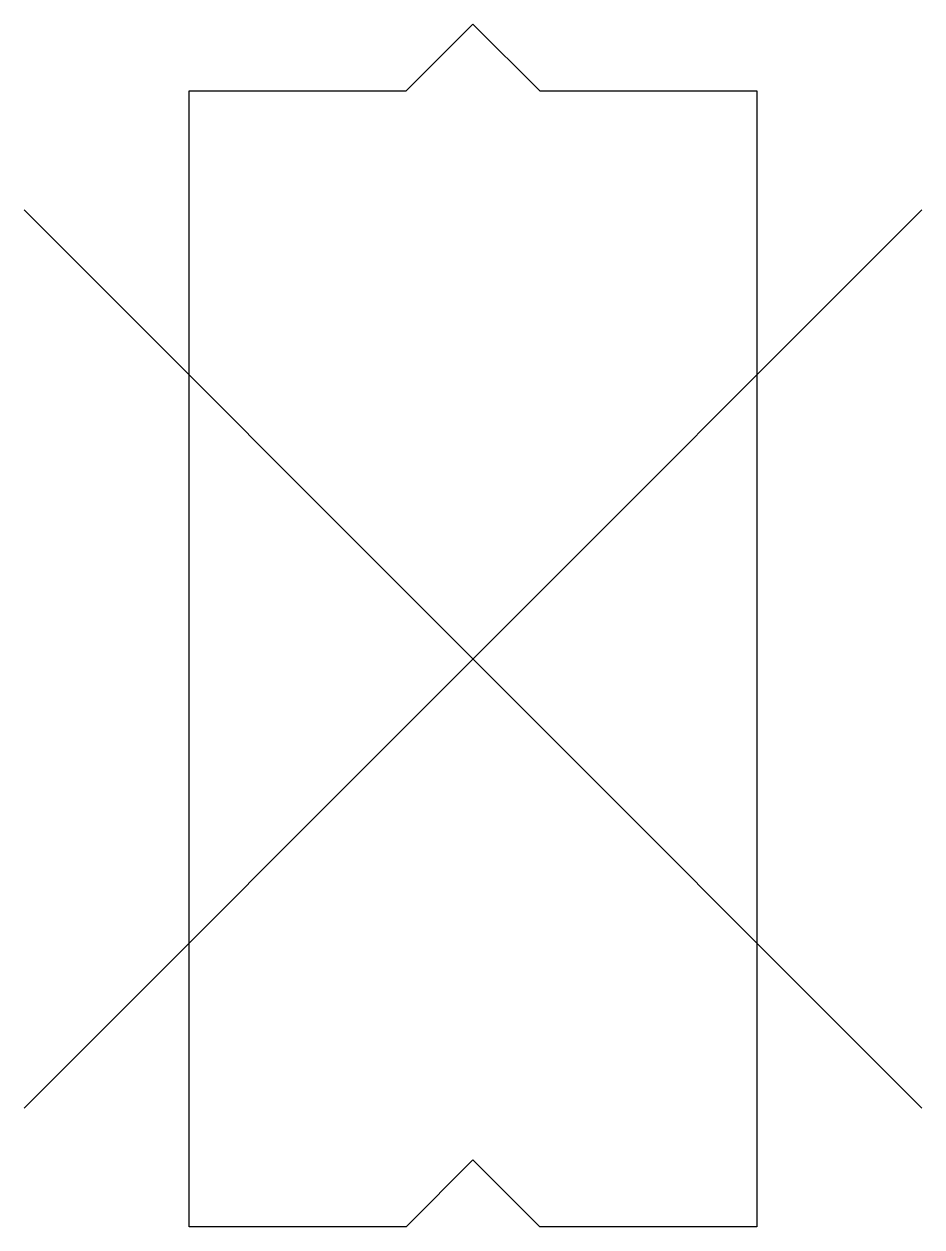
# Model space of a CAD drawing. Header units: metres. Extents: x -0.194 to 0.044, y 0 to 0.318.
import ezdxf

# ---------------------------------------------------------------- set-up
doc = ezdxf.new("R2010")
doc.units = ezdxf.units.M

msp = doc.modelspace()

# ---------------------------------------------------------------- linework, layer by layer
for p, q in [((-0.15, 0), (-0.15, 0.3)), ((0, 0.3), (0, 0)), ((0.04359, 0.26859), (-0.19359, 0.03141)), ((-0.19359, 0.26859), (0.04359, 0.03141))]:
    msp.add_line(p, q)
for points in [[(-0.15, 0.3), (-0.09268, 0.3), (-0.075, 0.31768), (-0.05732, 0.3), (0, 0.3)], [(0, 0), (-0.05732, 0), (-0.075, 0.01768), (-0.09268, 0), (-0.15, 0)]]:
    msp.add_lwpolyline(points)

doc.saveas('drawing.dxf')
